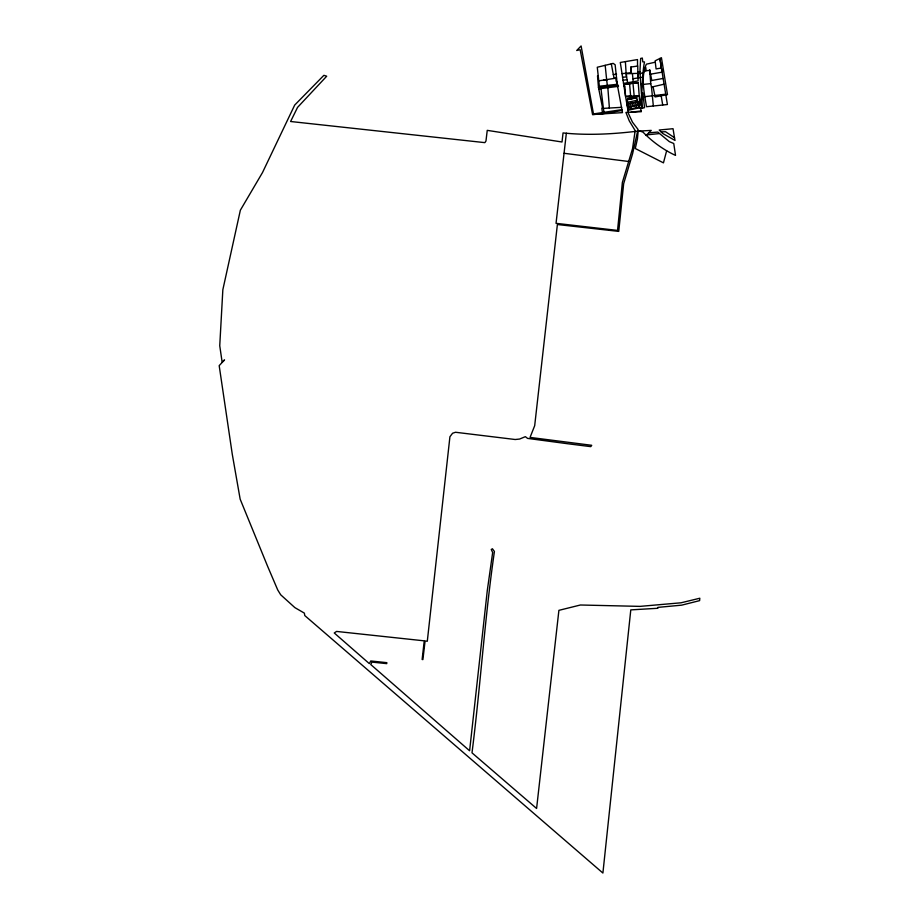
<?xml version="1.0" encoding="UTF-8"?>
<svg xmlns="http://www.w3.org/2000/svg" width="919" height="919" viewBox="0 0 919 919"><rect width="100%" height="100%" fill="white"/><g stroke="black" fill="none" stroke-linecap="round" stroke-linejoin="round"><path stroke-width="1.38" d="M637.545 66.076L637.499 59.574L620.291 62.469L625.552 96.357L630.629 95.84L629.561 83.652L638.234 82.676L639.888 104.835L638.671 105.053L639.279 107.891M641.473 93.887L639.911 71.716L640.646 58.437L642.324 58.046L642.772 61.86L644.506 61.952C641.611 76.116 643.243 90.705 639.888 104.835M653.34 105.995L646.482 106.707C644.357 93.072 640.451 77.299 646.344 64.192L655.27 62.182L655.178 60.803L661.427 57.702L667.481 94.634L655.098 96.932L653.064 86.731L651.491 87.098L653.34 105.995L667.401 104.536L659.876 58.483L662.048 72.164L650.02 74.267L650.744 83.618L651.491 87.098L663.943 84.226M617.235 84.307L615.133 64.778L613.168 63.377L597.281 67.248L599.36 86.202L617.235 84.307L622.485 112.623L592.571 114.542L580.142 49.695L576.718 50.511L581.107 45.95L593.479 113.922L622.014 109.625M566.345 133.209L556.041 223.328L617.545 230.416L622.37 182.422L632.548 148.625L635.178 130.601L629.262 120.883L625.931 112.428L627.872 112.313L632.467 122.158L638.004 129.395L632.594 153.76L623.656 183.731L618.751 231.393L557.385 224.523L534.686 425.692L530.056 437.41L591.721 445.301L590.791 446.645L567.425 443.705L527.575 438.397L525.381 436.663L519.591 439.052L515.203 439.512L455.514 432.263L452.573 433.251L449.919 436.766L427.301 641.232L425.095 640.991L422.901 659.566L422.131 659.486L424.245 640.842L336.595 631.433L334.252 632.973L369.3 663.598L370.771 660.968L386.853 662.668L386.738 663.633L371.942 662.105L370.759 664.54L469.609 750.777L487.3 590.423L492.664 552.491L491.24 549.493L492.423 548.769L494.422 551.48C484.715 618.131 480.511 685.861 471.998 752.845L536.593 808.479L558.901 610.342L580.417 605.001L640.003 606.379L681.036 602.795L699.818 598.235L699.6 600.635L681.691 605.15L657.924 607.379L657.878 608.275L630.79 609.883L602.898 873.05L304.786 615.569L304.361 613.122L294.873 607.62L280.697 594.788L277.733 589.975L267.636 566.357L240.169 499.178L232.277 454.262L219.181 365.636L224.546 359.926L222.122 362.063L219.744 345.739L222.846 289.738L240.353 210.221L262.501 172.554L294.677 105.099L323.879 75.324L326.704 76.208L297.549 107.397L290.599 121.503L484.864 142.64L485.967 141.032L487.242 130.36L562.014 141.997L563.048 132.933C587.85 135.53 612.916 134.128 637.568 131.164M641.853 96.69L640.934 104.617L641.876 108.304L644.541 107.661L642.806 92.842L641.853 96.69L643.208 96.667M630.629 95.84L630.526 96.449L632.594 96.38M666.631 150.808L663.449 162.858L635.282 148.51L637.453 138.803L638.234 130.487L643.001 132.129C652.214 141.618 663.415 149.797 675.534 155.414L673.753 143.502L669.308 141.618L657.797 132.083L648.734 132.83M645.977 135.472L651.238 130.406L639.854 131.038M643.886 71.808L646.103 70.683L649.653 70.441L649.641 69.649L651.801 80.47L663.047 78.46M640.118 73.761L642.714 72.693M631.1 112.164L641.198 110.981L641.37 111.704L628.309 112.29L625.598 96.69L639.061 96.047L634.202 96.3L632.973 83.25M627.585 102.285L637.292 100.228M628.596 107.052L630.779 106.581L631.238 108.764M636.12 105.455L638.303 104.996M627.895 110.303L640.394 107.661L641.198 110.981M644.782 67.765L645.793 67.558L646.103 70.683M623.944 86.168L624.886 85.984L625.552 96.357M616.626 84.353L616.706 81.366M623.507 83.422L638.108 80.929L637.729 66.053L630.916 67.018L630.997 72.716L621.979 73.658M650.732 80.677L651.801 80.47M661.393 67.995L656.086 68.936L655.27 62.182M632.915 78.77L642.841 77.127M622.152 110.475L601.554 113.887L592.571 114.542M598.774 80.826L616.534 78.069M644.368 96.736L665.62 94.209M623.025 80.263L626.999 79.677L627.654 82.607M621.658 107.328L609.389 108.04L607.746 86.386L598.464 87.454L598.751 88.856L618.453 86.352L618.28 85.18L598.464 87.454L597.522 75.863L598.372 76.001M639.911 71.716L637.912 71.958L638.016 77.931M629.561 83.652L623.656 84.376L638.234 82.676M643.794 84.341L650.744 83.618M646.562 134.909L659.003 133.611M611.319 63.825L613.306 74.542L616.58 74.221M626.999 79.677L626.321 73.738L637.935 73.359M622.519 77.242L626.344 76.966L625.379 61.584M600.957 88.58L603.415 108.373L609.389 108.04M661.14 131.922L665.494 131.704L674.489 137.689L675.005 140.423L662.668 133.462L659.245 130.016L673.041 128.706L674.489 137.689M640.807 84.445L642.634 84.491M628.952 161.526L564.094 153.289M603.645 80.045L606.712 80.412L607.298 85.076M613.306 74.542L614.168 78.425M637.028 101.917L637.74 105.248M635.362 102.262L636.58 107.626M633.685 102.618L634.397 105.961M631.56 97.494L631.835 98.827M632.019 102.974L632.731 106.317M630.354 103.33L631.491 108.706M628.676 103.686L629.389 107.018M598.751 88.856L602.588 108.086L601.842 108.258L602.416 112.589M662.714 105.019L661.025 94.91M603.415 108.373L604.001 112.382M615.753 78.184L616.201 81.469M606.712 80.412L605.184 65.329M649.653 70.441L650.02 74.267M632.421 73.52L633.191 81.757M641.818 96.977L642.438 108.166M630.916 67.018L631.008 73.302M635.557 96.644L627.551 98.333L627.826 99.677L635.845 97.977L635.557 96.644M636.718 97.471L627.011 99.528L629.055 109.223L638.762 107.167L636.718 97.471M638.694 101.561L627.011 104.031L627.723 107.374L639.406 104.904L638.694 101.561"/></g></svg>
